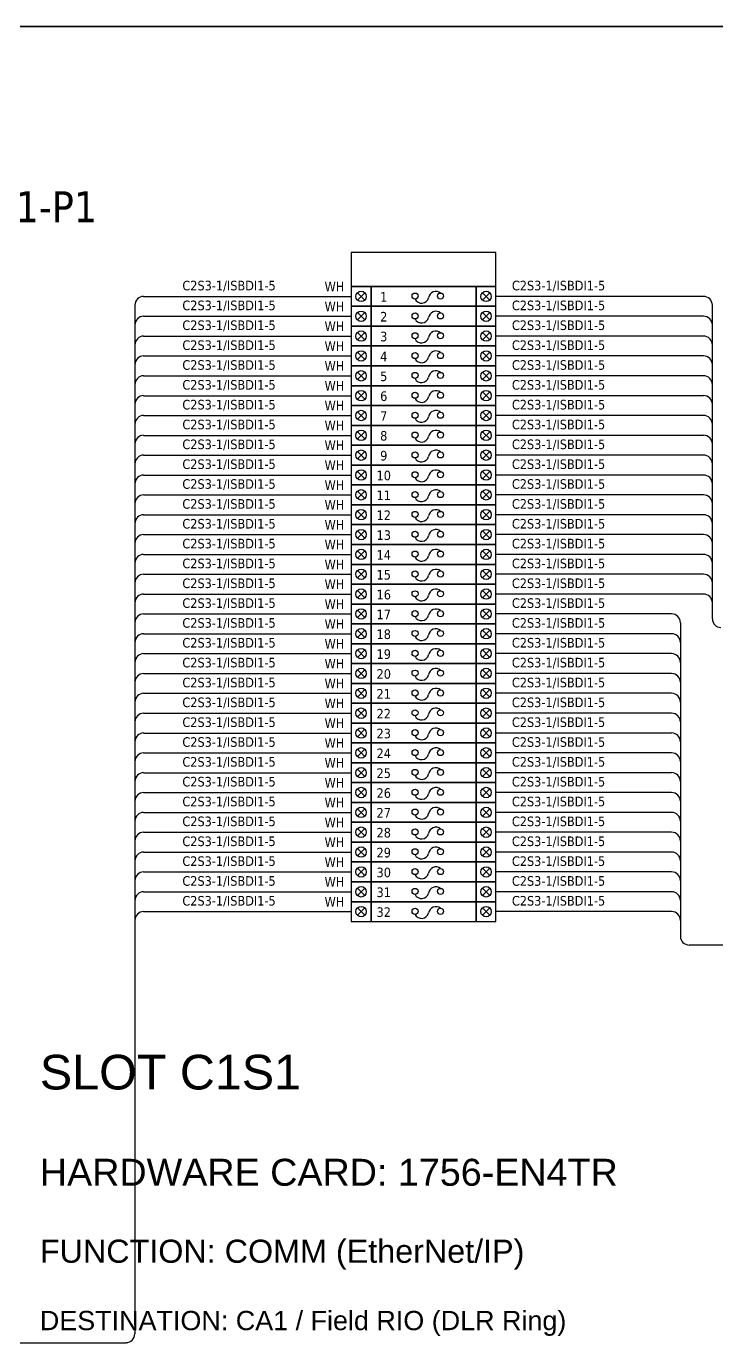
# Model space of a CAD drawing. Header units: millimetres. Extents: x 0 to 54213, y -3004 to 2820.
# Drawn here: x 5479 to 6196, y 1337 to 2704 of the extents above; entities that cross this region are included whole.
import ezdxf
from ezdxf.enums import TextEntityAlignment as Align

# ---------------------------------------------------------------- set-up
doc = ezdxf.new("R2010")
doc.units = ezdxf.units.MM
doc.layers.add('HELPPOINT', color=7, linetype='Continuous')
doc.layers.add('IE-WIRE', color=7, linetype='Continuous', lineweight=25)
doc.layers.add('power', color=7, linetype='Continuous', lineweight=25)
doc.styles.get("Standard").update_dxf_attribs({"font": 'arial.ttf'})
doc.styles.add('Tahoma', font='')
doc.styles.get('Tahoma').set_extended_font_data('Tahoma')

msp = doc.modelspace()

# ---------------------------------------------------------------- linework, layer by layer
at = {"color": 1, "ltscale": 25.4}
for p, q in [((5830.5, 2427.5), (5822.9, 2419.9)), ((5822.9, 2427.5), (5830.5, 2419.9)), ((5952.6, 2427.5), (5960.3, 2419.9)), ((5960.3, 2427.5), (5952.6, 2419.9)), ((5830.5, 2406.9), (5822.9, 2399.2)), ((5822.9, 2406.9), (5830.5, 2399.2)), ((5952.6, 2406.9), (5960.3, 2399.2)), ((5960.3, 2406.9), (5952.6, 2399.2)), ((5830.5, 2386.3), (5822.9, 2378.6)), ((5822.9, 2386.3), (5830.5, 2378.6)), ((5952.6, 2386.3), (5960.3, 2378.6)), ((5960.3, 2386.3), (5952.6, 2378.6)), ((5830.5, 2365.7), (5822.9, 2358)), ((5822.9, 2365.7), (5830.5, 2358)), ((5952.6, 2365.7), (5960.3, 2358)), ((5960.3, 2365.7), (5952.6, 2358)), ((5830.5, 2345.1), (5822.9, 2337.4)), ((5822.9, 2345.1), (5830.5, 2337.4)), ((5952.6, 2345.1), (5960.3, 2337.4)), ((5960.3, 2345.1), (5952.6, 2337.4)), ((5830.5, 2324.5), (5822.9, 2316.8)), ((5822.9, 2324.5), (5830.5, 2316.8)), ((5952.6, 2324.5), (5960.3, 2316.8)), ((5960.3, 2324.5), (5952.6, 2316.8)), ((5830.5, 2303.9), (5822.9, 2296.2)), ((5822.9, 2303.9), (5830.5, 2296.2)), ((5952.6, 2303.9), (5960.3, 2296.2)), ((5960.3, 2303.9), (5952.6, 2296.2)), ((5830.5, 2283.2), (5822.9, 2275.6)), ((5822.9, 2283.2), (5830.5, 2275.6)), ((5952.6, 2283.2), (5960.3, 2275.6)), ((5960.3, 2283.2), (5952.6, 2275.6)), ((5830.5, 2262.6), (5822.9, 2255)), ((5822.9, 2262.6), (5830.5, 2255)), ((5952.6, 2262.6), (5960.3, 2255)), ((5960.3, 2262.6), (5952.6, 2255)), ((5830.5, 2242), (5822.9, 2234.3)), ((5822.9, 2242), (5830.5, 2234.3)), ((5952.6, 2242), (5960.3, 2234.3)), ((5960.3, 2242), (5952.6, 2234.3)), ((5830.5, 2221.4), (5822.9, 2213.7)), ((5822.9, 2221.4), (5830.5, 2213.7)), ((5952.6, 2221.4), (5960.3, 2213.7)), ((5960.3, 2221.4), (5952.6, 2213.7)), ((5830.5, 2200.8), (5822.9, 2193.1)), ((5822.9, 2200.8), (5830.5, 2193.1)), ((5952.6, 2200.8), (5960.3, 2193.1)), ((5960.3, 2200.8), (5952.6, 2193.1)), ((5830.5, 2180.2), (5822.9, 2172.5)), ((5822.9, 2180.2), (5830.5, 2172.5)), ((5952.6, 2180.2), (5960.3, 2172.5)), ((5960.3, 2180.2), (5952.6, 2172.5)), ((5830.5, 2159.6), (5822.9, 2151.9)), ((5822.9, 2159.6), (5830.5, 2151.9)), ((5952.6, 2159.6), (5960.3, 2151.9)), ((5960.3, 2159.6), (5952.6, 2151.9)), ((5830.5, 2139), (5822.9, 2131.3)), ((5822.9, 2139), (5830.5, 2131.3)), ((5952.6, 2139), (5960.3, 2131.3)), ((5960.3, 2139), (5952.6, 2131.3)), ((5830.5, 2118.3), (5822.9, 2110.7)), ((5822.9, 2118.3), (5830.5, 2110.7)), ((5952.6, 2118.3), (5960.3, 2110.7)), ((5960.3, 2118.3), (5952.6, 2110.7)), ((5830.5, 2097.7), (5822.9, 2090.1)), ((5822.9, 2097.7), (5830.5, 2090.1)), ((5952.6, 2097.7), (5960.3, 2090.1)), ((5960.3, 2097.7), (5952.6, 2090.1)), ((5830.5, 2077.1), (5822.9, 2069.5)), ((5822.9, 2077.1), (5830.5, 2069.5)), ((5952.6, 2077.1), (5960.3, 2069.5)), ((5960.3, 2077.1), (5952.6, 2069.5)), ((5830.5, 2056.5), (5822.9, 2048.8)), ((5822.9, 2056.5), (5830.5, 2048.8)), ((5952.6, 2056.5), (5960.3, 2048.8)), ((5960.3, 2056.5), (5952.6, 2048.8)), ((5830.5, 2035.9), (5822.9, 2028.2)), ((5822.9, 2035.9), (5830.5, 2028.2)), ((5952.6, 2035.9), (5960.3, 2028.2)), ((5960.3, 2035.9), (5952.6, 2028.2)), ((5830.5, 2015.3), (5822.9, 2007.6)), ((5822.9, 2015.3), (5830.5, 2007.6)), ((5952.6, 2015.3), (5960.3, 2007.6)), ((5960.3, 2015.3), (5952.6, 2007.6)), ((5830.5, 1994.7), (5822.9, 1987)), ((5822.9, 1994.7), (5830.5, 1987)), ((5952.6, 1994.7), (5960.3, 1987)), ((5960.3, 1994.7), (5952.6, 1987)), ((5830.5, 1974.1), (5822.9, 1966.4)), ((5822.9, 1974.1), (5830.5, 1966.4)), ((5952.6, 1974.1), (5960.3, 1966.4)), ((5960.3, 1974.1), (5952.6, 1966.4)), ((5830.5, 1953.5), (5822.9, 1945.8)), ((5822.9, 1953.5), (5830.5, 1945.8)), ((5952.6, 1953.5), (5960.3, 1945.8)), ((5960.3, 1953.5), (5952.6, 1945.8)), ((5830.5, 1932.8), (5822.9, 1925.2)), ((5822.9, 1932.8), (5830.5, 1925.2)), ((5952.6, 1932.8), (5960.3, 1925.2)), ((5960.3, 1932.8), (5952.6, 1925.2)), ((5830.5, 1912.2), (5822.9, 1904.6)), ((5822.9, 1912.2), (5830.5, 1904.6)), ((5952.6, 1912.2), (5960.3, 1904.6)), ((5960.3, 1912.2), (5952.6, 1904.6)), ((5830.5, 1891.6), (5822.9, 1883.9)), ((5822.9, 1891.6), (5830.5, 1883.9)), ((5952.6, 1891.6), (5960.3, 1883.9)), ((5960.3, 1891.6), (5952.6, 1883.9)), ((5830.5, 1871), (5822.9, 1863.3)), ((5822.9, 1871), (5830.5, 1863.3)), ((5952.6, 1871), (5960.3, 1863.3)), ((5960.3, 1871), (5952.6, 1863.3)), ((5830.5, 1850.4), (5822.9, 1842.7)), ((5822.9, 1850.4), (5830.5, 1842.7)), ((5952.6, 1850.4), (5960.3, 1842.7)), ((5960.3, 1850.4), (5952.6, 1842.7)), ((5830.5, 1829.8), (5822.9, 1822.1)), ((5822.9, 1829.8), (5830.5, 1822.1)), ((5952.6, 1829.8), (5960.3, 1822.1)), ((5960.3, 1829.8), (5952.6, 1822.1)), ((5830.5, 1809.2), (5822.9, 1801.5)), ((5822.9, 1809.2), (5830.5, 1801.5)), ((5952.6, 1809.2), (5960.3, 1801.5)), ((5960.3, 1809.2), (5952.6, 1801.5)), ((5830.5, 1788.6), (5822.9, 1780.9)), ((5822.9, 1788.6), (5830.5, 1780.9)), ((5952.6, 1788.6), (5960.3, 1780.9)), ((5960.3, 1788.6), (5952.6, 1780.9))]:
    msp.add_line(p, q, dxfattribs=at)
at = {"color": 4, "ltscale": 25.4}
msp.add_lwpolyline([(5816.4, 2434), (5966.7, 2434), (5966.7, 2469.2), (5816.4, 2469.2)], close=True, dxfattribs=at)
at = {"color": 1, "ltscale": 25.4}
for points in [[(5816.4, 2413.4), (5837, 2413.4), (5837, 2434), (5816.4, 2434)], [(5837, 2413.4), (5946.1, 2413.4), (5946.1, 2434), (5837, 2434)], [(5946.1, 2413.4), (5966.7, 2413.4), (5966.7, 2434), (5946.1, 2434)], [(5816.4, 2392.8), (5837, 2392.8), (5837, 2413.4), (5816.4, 2413.4)], [(5837, 2392.8), (5946.1, 2392.8), (5946.1, 2413.4), (5837, 2413.4)], [(5946.1, 2392.8), (5966.7, 2392.8), (5966.7, 2413.4), (5946.1, 2413.4)], [(5816.4, 2372.2), (5837, 2372.2), (5837, 2392.8), (5816.4, 2392.8)], [(5837, 2372.2), (5946.1, 2372.2), (5946.1, 2392.8), (5837, 2392.8)], [(5946.1, 2372.2), (5966.7, 2372.2), (5966.7, 2392.8), (5946.1, 2392.8)], [(5816.4, 2351.5), (5837, 2351.5), (5837, 2372.2), (5816.4, 2372.2)], [(5837, 2351.5), (5946.1, 2351.5), (5946.1, 2372.2), (5837, 2372.2)], [(5946.1, 2351.5), (5966.7, 2351.5), (5966.7, 2372.2), (5946.1, 2372.2)], [(5816.4, 2330.9), (5837, 2330.9), (5837, 2351.5), (5816.4, 2351.5)], [(5837, 2330.9), (5946.1, 2330.9), (5946.1, 2351.5), (5837, 2351.5)], [(5946.1, 2330.9), (5966.7, 2330.9), (5966.7, 2351.5), (5946.1, 2351.5)], [(5816.4, 2310.3), (5837, 2310.3), (5837, 2330.9), (5816.4, 2330.9)], [(5837, 2310.3), (5946.1, 2310.3), (5946.1, 2330.9), (5837, 2330.9)], [(5946.1, 2310.3), (5966.7, 2310.3), (5966.7, 2330.9), (5946.1, 2330.9)], [(5816.4, 2289.7), (5837, 2289.7), (5837, 2310.3), (5816.4, 2310.3)], [(5837, 2289.7), (5946.1, 2289.7), (5946.1, 2310.3), (5837, 2310.3)], [(5946.1, 2289.7), (5966.7, 2289.7), (5966.7, 2310.3), (5946.1, 2310.3)], [(5816.4, 2269.1), (5837, 2269.1), (5837, 2289.7), (5816.4, 2289.7)], [(5837, 2269.1), (5946.1, 2269.1), (5946.1, 2289.7), (5837, 2289.7)], [(5946.1, 2269.1), (5966.7, 2269.1), (5966.7, 2289.7), (5946.1, 2289.7)], [(5816.4, 2248.5), (5837, 2248.5), (5837, 2269.1), (5816.4, 2269.1)], [(5837, 2248.5), (5946.1, 2248.5), (5946.1, 2269.1), (5837, 2269.1)], [(5946.1, 2248.5), (5966.7, 2248.5), (5966.7, 2269.1), (5946.1, 2269.1)], [(5816.4, 2227.9), (5837, 2227.9), (5837, 2248.5), (5816.4, 2248.5)], [(5837, 2227.9), (5946.1, 2227.9), (5946.1, 2248.5), (5837, 2248.5)], [(5946.1, 2227.9), (5966.7, 2227.9), (5966.7, 2248.5), (5946.1, 2248.5)], [(5816.4, 2207.3), (5837, 2207.3), (5837, 2227.9), (5816.4, 2227.9)], [(5837, 2207.3), (5946.1, 2207.3), (5946.1, 2227.9), (5837, 2227.9)], [(5946.1, 2207.3), (5966.7, 2207.3), (5966.7, 2227.9), (5946.1, 2227.9)], [(5816.4, 2186.7), (5837, 2186.7), (5837, 2207.3), (5816.4, 2207.3)], [(5837, 2186.7), (5946.1, 2186.7), (5946.1, 2207.3), (5837, 2207.3)], [(5946.1, 2186.7), (5966.7, 2186.7), (5966.7, 2207.3), (5946.1, 2207.3)], [(5816.4, 2166), (5837, 2166), (5837, 2186.7), (5816.4, 2186.7)], [(5837, 2166), (5946.1, 2166), (5946.1, 2186.7), (5837, 2186.7)], [(5946.1, 2166), (5966.7, 2166), (5966.7, 2186.7), (5946.1, 2186.7)], [(5816.4, 2145.4), (5837, 2145.4), (5837, 2166), (5816.4, 2166)], [(5837, 2145.4), (5946.1, 2145.4), (5946.1, 2166), (5837, 2166)], [(5946.1, 2145.4), (5966.7, 2145.4), (5966.7, 2166), (5946.1, 2166)], [(5816.4, 2124.8), (5837, 2124.8), (5837, 2145.4), (5816.4, 2145.4)], [(5837, 2124.8), (5946.1, 2124.8), (5946.1, 2145.4), (5837, 2145.4)], [(5946.1, 2124.8), (5966.7, 2124.8), (5966.7, 2145.4), (5946.1, 2145.4)], [(5816.4, 2104.2), (5837, 2104.2), (5837, 2124.8), (5816.4, 2124.8)], [(5837, 2104.2), (5946.1, 2104.2), (5946.1, 2124.8), (5837, 2124.8)], [(5946.1, 2104.2), (5966.7, 2104.2), (5966.7, 2124.8), (5946.1, 2124.8)], [(5816.4, 2083.6), (5837, 2083.6), (5837, 2104.2), (5816.4, 2104.2)], [(5837, 2083.6), (5946.1, 2083.6), (5946.1, 2104.2), (5837, 2104.2)], [(5946.1, 2083.6), (5966.7, 2083.6), (5966.7, 2104.2), (5946.1, 2104.2)], [(5816.4, 2063), (5837, 2063), (5837, 2083.6), (5816.4, 2083.6)], [(5837, 2063), (5946.1, 2063), (5946.1, 2083.6), (5837, 2083.6)], [(5946.1, 2063), (5966.7, 2063), (5966.7, 2083.6), (5946.1, 2083.6)], [(5816.4, 2042.4), (5837, 2042.4), (5837, 2063), (5816.4, 2063)], [(5837, 2042.4), (5946.1, 2042.4), (5946.1, 2063), (5837, 2063)], [(5946.1, 2042.4), (5966.7, 2042.4), (5966.7, 2063), (5946.1, 2063)], [(5816.4, 2021.8), (5837, 2021.8), (5837, 2042.4), (5816.4, 2042.4)], [(5837, 2021.8), (5946.1, 2021.8), (5946.1, 2042.4), (5837, 2042.4)], [(5946.1, 2021.8), (5966.7, 2021.8), (5966.7, 2042.4), (5946.1, 2042.4)], [(5816.4, 2001.1), (5837, 2001.1), (5837, 2021.8), (5816.4, 2021.8)], [(5837, 2001.1), (5946.1, 2001.1), (5946.1, 2021.8), (5837, 2021.8)], [(5946.1, 2001.1), (5966.7, 2001.1), (5966.7, 2021.8), (5946.1, 2021.8)], [(5816.4, 1980.5), (5837, 1980.5), (5837, 2001.1), (5816.4, 2001.1)], [(5837, 1980.5), (5946.1, 1980.5), (5946.1, 2001.1), (5837, 2001.1)], [(5946.1, 1980.5), (5966.7, 1980.5), (5966.7, 2001.1), (5946.1, 2001.1)], [(5816.4, 1959.9), (5837, 1959.9), (5837, 1980.5), (5816.4, 1980.5)], [(5837, 1959.9), (5946.1, 1959.9), (5946.1, 1980.5), (5837, 1980.5)], [(5946.1, 1959.9), (5966.7, 1959.9), (5966.7, 1980.5), (5946.1, 1980.5)], [(5816.4, 1939.3), (5837, 1939.3), (5837, 1959.9), (5816.4, 1959.9)], [(5837, 1939.3), (5946.1, 1939.3), (5946.1, 1959.9), (5837, 1959.9)], [(5946.1, 1939.3), (5966.7, 1939.3), (5966.7, 1959.9), (5946.1, 1959.9)], [(5816.4, 1918.7), (5837, 1918.7), (5837, 1939.3), (5816.4, 1939.3)], [(5837, 1918.7), (5946.1, 1918.7), (5946.1, 1939.3), (5837, 1939.3)], [(5946.1, 1918.7), (5966.7, 1918.7), (5966.7, 1939.3), (5946.1, 1939.3)], [(5816.4, 1898.1), (5837, 1898.1), (5837, 1918.7), (5816.4, 1918.7)], [(5837, 1898.1), (5946.1, 1898.1), (5946.1, 1918.7), (5837, 1918.7)], [(5946.1, 1898.1), (5966.7, 1898.1), (5966.7, 1918.7), (5946.1, 1918.7)], [(5816.4, 1877.5), (5837, 1877.5), (5837, 1898.1), (5816.4, 1898.1)], [(5837, 1877.5), (5946.1, 1877.5), (5946.1, 1898.1), (5837, 1898.1)], [(5946.1, 1877.5), (5966.7, 1877.5), (5966.7, 1898.1), (5946.1, 1898.1)], [(5816.4, 1856.9), (5837, 1856.9), (5837, 1877.5), (5816.4, 1877.5)], [(5837, 1856.9), (5946.1, 1856.9), (5946.1, 1877.5), (5837, 1877.5)], [(5946.1, 1856.9), (5966.7, 1856.9), (5966.7, 1877.5), (5946.1, 1877.5)], [(5816.4, 1836.3), (5837, 1836.3), (5837, 1856.9), (5816.4, 1856.9)], [(5837, 1836.3), (5946.1, 1836.3), (5946.1, 1856.9), (5837, 1856.9)], [(5946.1, 1836.3), (5966.7, 1836.3), (5966.7, 1856.9), (5946.1, 1856.9)], [(5816.4, 1815.6), (5837, 1815.6), (5837, 1836.3), (5816.4, 1836.3)], [(5837, 1815.6), (5946.1, 1815.6), (5946.1, 1836.3), (5837, 1836.3)], [(5946.1, 1815.6), (5966.7, 1815.6), (5966.7, 1836.3), (5946.1, 1836.3)], [(5816.4, 1795), (5837, 1795), (5837, 1815.6), (5816.4, 1815.6)], [(5837, 1795), (5946.1, 1795), (5946.1, 1815.6), (5837, 1815.6)], [(5946.1, 1795), (5966.7, 1795), (5966.7, 1815.6), (5946.1, 1815.6)], [(5816.4, 1774.4), (5837, 1774.4), (5837, 1795), (5816.4, 1795)], [(5837, 1774.4), (5946.1, 1774.4), (5946.1, 1795), (5837, 1795)], [(5946.1, 1774.4), (5966.7, 1774.4), (5966.7, 1795), (5946.1, 1795)]]:
    msp.add_lwpolyline(points, close=True, dxfattribs=at)
for centre in [(5826.7, 2423.7), (5956.4, 2423.7), (5826.7, 2403.1), (5956.4, 2403.1), (5826.7, 2382.5), (5956.4, 2382.5), (5826.7, 2361.9), (5956.4, 2361.9), (5826.7, 2341.2), (5956.4, 2341.2), (5826.7, 2320.6), (5956.4, 2320.6), (5826.7, 2300), (5956.4, 2300), (5826.7, 2279.4), (5956.4, 2279.4), (5826.7, 2258.8), (5956.4, 2258.8), (5826.7, 2238.2), (5956.4, 2238.2), (5826.7, 2217.6), (5956.4, 2217.6), (5826.7, 2197), (5956.4, 2197), (5826.7, 2176.3), (5956.4, 2176.3), (5826.7, 2155.7), (5956.4, 2155.7), (5826.7, 2135.1), (5956.4, 2135.1), (5826.7, 2114.5), (5956.4, 2114.5), (5826.7, 2093.9), (5956.4, 2093.9), (5826.7, 2073.3), (5956.4, 2073.3), (5826.7, 2052.7), (5956.4, 2052.7), (5826.7, 2032.1), (5956.4, 2032.1), (5826.7, 2011.5), (5956.4, 2011.5), (5826.7, 1990.8), (5956.4, 1990.8), (5826.7, 1970.2), (5956.4, 1970.2), (5826.7, 1949.6), (5956.4, 1949.6), (5826.7, 1929), (5956.4, 1929), (5826.7, 1908.4), (5956.4, 1908.4), (5826.7, 1887.8), (5956.4, 1887.8), (5826.7, 1867.2), (5956.4, 1867.2), (5826.7, 1846.6), (5956.4, 1846.6), (5826.7, 1825.9), (5956.4, 1825.9), (5826.7, 1805.3), (5956.4, 1805.3), (5826.7, 1784.7), (5956.4, 1784.7)]:
    msp.add_circle(centre, 5.42, dxfattribs=at)
at = {"layer": 'HELPPOINT', "color": 4, "lineweight": 35}
msp.add_line((4193.3, 2704.2), (8086.6, 2704.2), dxfattribs=at)
msp.add_line((4193.3, 2704.2), (8086.6, 2704.2), dxfattribs=at)
at = {"layer": 'IE-WIRE', "color": 4, "ltscale": 25.4}
for p, q in [((5601, 2423.7), (5816.4, 2423.7)), ((6182.1, 2423.7), (5966.7, 2423.7)), ((5591.9, 2414.6), (5591.9, 1346.2)), ((6191.2, 2414.6), (6191.2, 2088.8)), ((5601, 2403.1), (5816.4, 2403.1)), ((6182.1, 2403.1), (5966.7, 2403.1)), ((5601, 2382.5), (5816.4, 2382.5)), ((6182.1, 2382.5), (5966.7, 2382.5)), ((5601, 2361.9), (5816.4, 2361.9)), ((6182.1, 2361.9), (5966.7, 2361.9)), ((5601, 2341.2), (5816.4, 2341.2)), ((6182.1, 2341.2), (5966.7, 2341.2)), ((5601, 2320.6), (5816.4, 2320.6)), ((6182.1, 2320.6), (5966.7, 2320.6)), ((5601, 2300), (5816.4, 2300)), ((6182.1, 2300), (5966.7, 2300)), ((5601, 2279.4), (5816.4, 2279.4)), ((6182.1, 2279.4), (5966.7, 2279.4)), ((5601, 2258.8), (5816.4, 2258.8)), ((6182.1, 2258.8), (5966.7, 2258.8)), ((5601, 2238.2), (5816.4, 2238.2)), ((6182.1, 2238.2), (5966.7, 2238.2)), ((5601, 2217.6), (5816.4, 2217.6)), ((6182.1, 2217.6), (5966.7, 2217.6)), ((5601, 2197), (5816.4, 2197)), ((6182.1, 2197), (5966.7, 2197)), ((5601, 2176.3), (5816.4, 2176.3)), ((6182.1, 2176.3), (5966.7, 2176.3)), ((5601, 2155.7), (5816.4, 2155.7)), ((6182.1, 2155.7), (5966.7, 2155.7)), ((5601, 2135.1), (5816.4, 2135.1)), ((6182.1, 2135.1), (5966.7, 2135.1)), ((5601, 2114.5), (5816.4, 2114.5)), ((6182.1, 2114.5), (5966.7, 2114.5)), ((5601, 2093.9), (5816.4, 2093.9)), ((6149, 2093.9), (5966.7, 2093.9)), ((6158.1, 2084.8), (6158.1, 1759)), ((5601, 2073.3), (5816.4, 2073.3)), ((6149, 2073.3), (5966.7, 2073.3)), ((5601, 2052.7), (5816.4, 2052.7)), ((6149, 2052.7), (5966.7, 2052.7)), ((5601, 2032.1), (5816.4, 2032.1)), ((6149, 2032.1), (5966.7, 2032.1)), ((5601, 2011.5), (5816.4, 2011.5)), ((6149, 2011.5), (5966.7, 2011.5)), ((5601, 1990.8), (5816.4, 1990.8)), ((6149, 1990.8), (5966.7, 1990.8)), ((5601, 1970.2), (5816.4, 1970.2)), ((6149, 1970.2), (5966.7, 1970.2)), ((5601, 1949.6), (5816.4, 1949.6)), ((6149, 1949.6), (5966.7, 1949.6)), ((5601, 1929), (5816.4, 1929)), ((6149, 1929), (5966.7, 1929)), ((5601, 1908.4), (5816.4, 1908.4)), ((6149, 1908.4), (5966.7, 1908.4)), ((5601, 1887.8), (5816.4, 1887.8)), ((6149, 1887.8), (5966.7, 1887.8)), ((5601, 1867.2), (5816.4, 1867.2)), ((6149, 1867.2), (5966.7, 1867.2)), ((5601, 1846.6), (5816.4, 1846.6)), ((6149, 1846.6), (5966.7, 1846.6)), ((5601, 1825.9), (5816.4, 1825.9)), ((6149, 1825.9), (5966.7, 1825.9)), ((5601, 1805.3), (5816.4, 1805.3)), ((6149, 1805.3), (5966.7, 1805.3)), ((5601, 1784.7), (5816.4, 1784.7)), ((6149, 1784.7), (5966.7, 1784.7))]:
    msp.add_line(p, q, dxfattribs=at)
at = {"layer": 'IE-WIRE', "color": 4}
for p, q in [((6167.1, 1750.1), (6432.9, 1750.1)), ((4541.4, 1337), (5582.7, 1337))]:
    msp.add_line(p, q, dxfattribs=at)
at = {"layer": 'IE-WIRE', "color": 4, "ltscale": 25.4}
for centre, start, end in [((5601, 2414.6), 90, 180), ((6182.1, 2414.6), 0, 90), ((5601, 2393.9), 90, 180), ((6182.1, 2393.9), 0, 90), ((5601, 2373.3), 90, 180), ((6182.1, 2373.3), 0, 90), ((5601, 2352.7), 90, 180), ((6182.1, 2352.7), 0, 90), ((5601, 2332.1), 90, 180), ((6182.1, 2332.1), 0, 90), ((5601, 2311.5), 90, 180), ((6182.1, 2311.5), 0, 90), ((5601, 2290.9), 90, 180), ((6182.1, 2290.9), 0, 90), ((5601, 2270.3), 90, 180), ((6182.1, 2270.3), 0, 90), ((5601, 2249.7), 90, 180), ((6182.1, 2249.7), 0, 90), ((5601, 2229), 90, 180), ((6182.1, 2229), 0, 90), ((5601, 2208.4), 90, 180), ((6182.1, 2208.4), 0, 90), ((5601, 2187.8), 90, 180), ((6182.1, 2187.8), 0, 90), ((5601, 2167.2), 90, 180), ((6182.1, 2167.2), 0, 90), ((5601, 2146.6), 90, 180), ((6182.1, 2146.6), 0, 90), ((5601, 2126), 90, 180), ((6182.1, 2126), 0, 90), ((5601, 2105.4), 90, 180), ((6182.1, 2105.4), 0, 90), ((5601, 2084.8), 90, 180), ((6149, 2084.8), 0, 90), ((5601, 2064.2), 90, 180), ((6149, 2064.2), 0, 90), ((5601, 2043.5), 90, 180), ((6149, 2043.5), 0, 90), ((5601, 2022.9), 90, 180), ((6149, 2022.9), 0, 90), ((5601, 2002.3), 90, 180), ((6149, 2002.3), 0, 90), ((5601, 1981.7), 90, 180), ((6149, 1981.7), 0, 90), ((5601, 1961.1), 90, 180), ((6149, 1961.1), 0, 90), ((5601, 1940.5), 90, 180), ((6149, 1940.5), 0, 90), ((5601, 1919.9), 90, 180), ((6149, 1919.9), 0, 90), ((5601, 1899.3), 90, 180), ((6149, 1899.3), 0, 90), ((5601, 1878.6), 90, 180), ((6149, 1878.6), 0, 90), ((5601, 1858), 90, 180), ((6149, 1858), 0, 90), ((5601, 1837.4), 90, 180), ((6149, 1837.4), 0, 90), ((5601, 1816.8), 90, 180), ((6149, 1816.8), 0, 90), ((5601, 1796.2), 90, 180), ((6149, 1796.2), 0, 90), ((5601, 1775.6), 90, 180), ((6149, 1775.6), 0, 90)]:
    msp.add_arc(centre, 9.14, start, end, dxfattribs=at)
at = {"layer": 'IE-WIRE', "color": 4}
for centre, radius, start, end in [((6200.2, 2088.8), 8.96, 180, 270), ((6167.1, 1759), 8.96, 180, 270), ((5582.7, 1346.2), 9.14, 270, 0)]:
    msp.add_arc(centre, radius, start, end, dxfattribs=at)
at = {"layer": 'power', "color": 1, "ltscale": 25.4}
for centre in [(5882.7, 2424), (5909.1, 2424), (5882.7, 2403.4), (5909.1, 2403.4), (5882.7, 2382.8), (5909.1, 2382.8), (5882.7, 2362.2), (5909.1, 2362.2), (5882.7, 2341.6), (5909.1, 2341.6), (5882.7, 2321), (5909.1, 2321), (5882.7, 2300.3), (5909.1, 2300.3), (5882.7, 2279.7), (5909.1, 2279.7), (5882.7, 2259.1), (5909.1, 2259.1), (5882.7, 2238.5), (5909.1, 2238.5), (5882.7, 2217.9), (5909.1, 2217.9), (5882.7, 2197.3), (5909.1, 2197.3), (5882.7, 2176.7), (5909.1, 2176.7), (5882.7, 2156.1), (5909.1, 2156.1), (5882.7, 2135.4), (5909.1, 2135.4), (5882.7, 2114.8), (5909.1, 2114.8), (5882.7, 2094.2), (5909.1, 2094.2), (5882.7, 2073.6), (5909.1, 2073.6), (5882.7, 2053), (5909.1, 2053), (5882.7, 2032.4), (5909.1, 2032.4), (5882.7, 2011.8), (5909.1, 2011.8), (5882.7, 1991.2), (5909.1, 1991.2), (5882.7, 1970.6), (5909.1, 1970.6), (5882.7, 1949.9), (5909.1, 1949.9), (5882.7, 1929.3), (5909.1, 1929.3), (5882.7, 1908.7), (5909.1, 1908.7), (5882.7, 1888.1), (5909.1, 1888.1), (5882.7, 1867.5), (5909.1, 1867.5), (5882.7, 1846.9), (5909.1, 1846.9), (5882.7, 1826.3), (5909.1, 1826.3), (5882.7, 1805.7), (5909.1, 1805.7), (5882.7, 1785), (5909.1, 1785)]:
    msp.add_circle(centre, 3.16, dxfattribs=at)
for centre, radius, start, end in [((5889.4, 2424.2), 7.52, 206.1634, 346.0383), ((5904.3, 2421.2), 7.66, 51.1309, 171.3254), ((5904.3, 2400.6), 7.66, 51.1309, 171.3254), ((5889.4, 2403.6), 7.52, 206.1634, 346.0383), ((5889.4, 2382.9), 7.52, 206.1634, 346.0383), ((5904.3, 2380), 7.66, 51.1309, 171.3254), ((5904.3, 2359.4), 7.66, 51.1309, 171.3254), ((5889.4, 2362.3), 7.52, 206.1634, 346.0383), ((5889.4, 2341.7), 7.52, 206.1634, 346.0383), ((5904.3, 2338.8), 7.66, 51.1309, 171.3254), ((5904.3, 2318.1), 7.66, 51.1309, 171.3254), ((5889.4, 2321.1), 7.52, 206.1634, 346.0383), ((5889.4, 2300.5), 7.52, 206.1634, 346.0383), ((5904.3, 2297.5), 7.66, 51.1309, 171.3254), ((5904.3, 2276.9), 7.66, 51.1309, 171.3254), ((5889.4, 2279.9), 7.52, 206.1634, 346.0383), ((5889.4, 2259.3), 7.52, 206.1634, 346.0383), ((5904.3, 2256.3), 7.66, 51.1309, 171.3254), ((5904.3, 2235.7), 7.66, 51.1309, 171.3254), ((5889.4, 2238.7), 7.52, 206.1634, 346.0383), ((5889.4, 2218.1), 7.52, 206.1634, 346.0383), ((5904.3, 2215.1), 7.66, 51.1309, 171.3254), ((5904.3, 2194.5), 7.66, 51.1309, 171.3254), ((5889.4, 2197.4), 7.52, 206.1634, 346.0383), ((5889.4, 2176.8), 7.52, 206.1634, 346.0383), ((5904.3, 2173.9), 7.66, 51.1309, 171.3254), ((5904.3, 2153.2), 7.66, 51.1309, 171.3254), ((5889.4, 2156.2), 7.52, 206.1634, 346.0383), ((5889.4, 2135.6), 7.52, 206.1634, 346.0383), ((5904.3, 2132.6), 7.66, 51.1309, 171.3254), ((5904.3, 2112), 7.66, 51.1309, 171.3254), ((5889.4, 2115), 7.52, 206.1634, 346.0383), ((5889.4, 2094.4), 7.52, 206.1634, 346.0383), ((5904.3, 2091.4), 7.66, 51.1309, 171.3254), ((5904.3, 2070.8), 7.66, 51.1309, 171.3254), ((5889.4, 2073.8), 7.52, 206.1634, 346.0383), ((5889.4, 2053.2), 7.52, 206.1634, 346.0383), ((5904.3, 2050.2), 7.66, 51.1309, 171.3254), ((5904.3, 2029.6), 7.66, 51.1309, 171.3254), ((5889.4, 2032.5), 7.52, 206.1634, 346.0383), ((5889.4, 2011.9), 7.52, 206.1634, 346.0383), ((5904.3, 2009), 7.66, 51.1309, 171.3254), ((5889.4, 1991.3), 7.52, 206.1634, 346.0383), ((5904.3, 1988.4), 7.66, 51.1309, 171.3254), ((5889.4, 1970.7), 7.52, 206.1634, 346.0383), ((5904.3, 1967.7), 7.66, 51.1309, 171.3254), ((5889.4, 1950.1), 7.52, 206.1634, 346.0383), ((5904.3, 1947.1), 7.66, 51.1309, 171.3254), ((5904.3, 1926.5), 7.66, 51.1309, 171.3254), ((5889.4, 1929.5), 7.52, 206.1634, 346.0383), ((5889.4, 1908.9), 7.52, 206.1634, 346.0383), ((5904.3, 1905.9), 7.66, 51.1309, 171.3254), ((5904.3, 1885.3), 7.66, 51.1309, 171.3254), ((5889.4, 1888.3), 7.52, 206.1634, 346.0383), ((5889.4, 1867.7), 7.52, 206.1634, 346.0383), ((5904.3, 1864.7), 7.66, 51.1309, 171.3254), ((5904.3, 1844.1), 7.66, 51.1309, 171.3254), ((5889.4, 1847), 7.52, 206.1634, 346.0383), ((5889.4, 1826.4), 7.52, 206.1634, 346.0383), ((5904.3, 1823.5), 7.66, 51.1309, 171.3254), ((5904.3, 1802.8), 7.66, 51.1309, 171.3254), ((5889.4, 1805.8), 7.52, 206.1634, 346.0383), ((5889.4, 1785.2), 7.52, 206.1634, 346.0383), ((5904.3, 1782.2), 7.66, 51.1309, 171.3254)]:
    msp.add_arc(centre, radius, start, end, dxfattribs=at)

# ---------------------------------------------------------------- texts
at = {"color": 2, "style": 'Tahoma'}
msp.add_text('=CA1+MCP-M1-P1', height=32, dxfattribs=at).set_placement((5376.7, 2516.8), align=Align.MIDDLE_CENTER)
at = {"color": 4, "style": 'Tahoma'}
for s, height, p in [('C2S3-1/ISBDI1-5', 9.949, (5641.2, 2430)), ('WH', 9.95, (5788.8, 2428.9)), ('C2S3-1/ISBDI1-5', 9.949, (5983.2, 2430)), ('C2S3-1/ISBDI1-5', 9.949, (5641.2, 2409.4)), ('WH', 9.95, (5788.8, 2408.3)), ('C2S3-1/ISBDI1-5', 9.949, (5983.2, 2409.4)), ('C2S3-1/ISBDI1-5', 9.949, (5641.2, 2388.8)), ('WH', 9.95, (5788.8, 2387.7)), ('C2S3-1/ISBDI1-5', 9.949, (5983.2, 2388.8)), ('C2S3-1/ISBDI1-5', 9.949, (5641.2, 2368.1)), ('WH', 9.95, (5788.8, 2367.1)), ('C2S3-1/ISBDI1-5', 9.949, (5983.2, 2368.1)), ('C2S3-1/ISBDI1-5', 9.949, (5641.2, 2347.5)), ('WH', 9.95, (5788.8, 2346.5)), ('C2S3-1/ISBDI1-5', 9.949, (5983.2, 2347.5)), ('C2S3-1/ISBDI1-5', 9.949, (5641.2, 2326.9)), ('WH', 9.95, (5788.8, 2325.9)), ('C2S3-1/ISBDI1-5', 9.949, (5983.2, 2326.9)), ('C2S3-1/ISBDI1-5', 9.949, (5641.2, 2306.3)), ('WH', 9.95, (5788.8, 2305.3)), ('C2S3-1/ISBDI1-5', 9.949, (5983.2, 2306.3)), ('C2S3-1/ISBDI1-5', 9.949, (5641.2, 2285.7)), ('WH', 9.95, (5788.8, 2284.7)), ('C2S3-1/ISBDI1-5', 9.949, (5983.2, 2285.7)), ('C2S3-1/ISBDI1-5', 9.949, (5641.2, 2265.1)), ('WH', 9.95, (5788.8, 2264.1)), ('C2S3-1/ISBDI1-5', 9.949, (5983.2, 2265.1)), ('C2S3-1/ISBDI1-5', 9.949, (5641.2, 2244.5)), ('WH', 9.95, (5788.8, 2243.4)), ('C2S3-1/ISBDI1-5', 9.949, (5983.2, 2244.5)), ('C2S3-1/ISBDI1-5', 9.949, (5641.2, 2223.9)), ('WH', 9.95, (5788.8, 2222.8)), ('C2S3-1/ISBDI1-5', 9.949, (5983.2, 2223.9)), ('C2S3-1/ISBDI1-5', 9.949, (5641.2, 2203.2)), ('WH', 9.95, (5788.8, 2202.2)), ('C2S3-1/ISBDI1-5', 9.949, (5983.2, 2203.2)), ('C2S3-1/ISBDI1-5', 9.949, (5641.2, 2182.6)), ('WH', 9.95, (5788.8, 2181.6)), ('C2S3-1/ISBDI1-5', 9.949, (5983.2, 2182.6)), ('C2S3-1/ISBDI1-5', 9.949, (5641.2, 2162)), ('WH', 9.95, (5788.8, 2161)), ('C2S3-1/ISBDI1-5', 9.949, (5983.2, 2162)), ('C2S3-1/ISBDI1-5', 9.949, (5641.2, 2141.4)), ('WH', 9.95, (5788.8, 2140.4)), ('C2S3-1/ISBDI1-5', 9.949, (5983.2, 2141.4)), ('C2S3-1/ISBDI1-5', 9.949, (5641.2, 2120.8)), ('WH', 9.95, (5788.8, 2119.8)), ('C2S3-1/ISBDI1-5', 9.949, (5983.2, 2120.8)), ('C2S3-1/ISBDI1-5', 9.949, (5641.2, 2100.2)), ('WH', 9.95, (5788.8, 2099.2)), ('C2S3-1/ISBDI1-5', 9.949, (5983.2, 2100.2)), ('C2S3-1/ISBDI1-5', 9.949, (5641.2, 2079.6)), ('WH', 9.95, (5788.8, 2078.5)), ('C2S3-1/ISBDI1-5', 9.949, (5983.2, 2079.6)), ('C2S3-1/ISBDI1-5', 9.949, (5641.2, 2059)), ('WH', 9.95, (5788.8, 2057.9)), ('C2S3-1/ISBDI1-5', 9.949, (5983.2, 2059)), ('C2S3-1/ISBDI1-5', 9.949, (5641.2, 2038.4)), ('WH', 9.95, (5788.8, 2037.3)), ('C2S3-1/ISBDI1-5', 9.949, (5983.2, 2038.4)), ('C2S3-1/ISBDI1-5', 9.949, (5641.2, 2017.7)), ('WH', 9.95, (5788.8, 2016.7)), ('C2S3-1/ISBDI1-5', 9.949, (5983.2, 2017.7)), ('C2S3-1/ISBDI1-5', 9.949, (5641.2, 1997.1)), ('WH', 9.95, (5788.8, 1996.1)), ('C2S3-1/ISBDI1-5', 9.949, (5983.2, 1997.1)), ('C2S3-1/ISBDI1-5', 9.949, (5641.2, 1976.5)), ('WH', 9.95, (5788.8, 1975.5)), ('C2S3-1/ISBDI1-5', 9.949, (5983.2, 1976.5)), ('C2S3-1/ISBDI1-5', 9.949, (5641.2, 1955.9)), ('WH', 9.95, (5788.8, 1954.9)), ('C2S3-1/ISBDI1-5', 9.949, (5983.2, 1955.9)), ('C2S3-1/ISBDI1-5', 9.949, (5641.2, 1935.3)), ('WH', 9.95, (5788.8, 1934.3)), ('C2S3-1/ISBDI1-5', 9.949, (5983.2, 1935.3)), ('C2S3-1/ISBDI1-5', 9.949, (5641.2, 1914.7)), ('WH', 9.95, (5788.8, 1913.6)), ('C2S3-1/ISBDI1-5', 9.949, (5983.2, 1914.7)), ('C2S3-1/ISBDI1-5', 9.949, (5641.2, 1894.1)), ('WH', 9.95, (5788.8, 1893)), ('C2S3-1/ISBDI1-5', 9.949, (5983.2, 1894.1)), ('C2S3-1/ISBDI1-5', 9.949, (5641.2, 1873.5)), ('WH', 9.95, (5788.8, 1872.4)), ('C2S3-1/ISBDI1-5', 9.949, (5983.2, 1873.5)), ('C2S3-1/ISBDI1-5', 9.949, (5641.2, 1852.8)), ('WH', 9.95, (5788.8, 1851.8)), ('C2S3-1/ISBDI1-5', 9.949, (5983.2, 1852.8)), ('C2S3-1/ISBDI1-5', 9.949, (5641.2, 1832.2)), ('WH', 9.95, (5788.8, 1831.2)), ('C2S3-1/ISBDI1-5', 9.949, (5983.2, 1832.2)), ('C2S3-1/ISBDI1-5', 9.949, (5641.2, 1811.6)), ('WH', 9.95, (5788.8, 1810.6)), ('C2S3-1/ISBDI1-5', 9.949, (5983.2, 1811.6)), ('C2S3-1/ISBDI1-5', 9.949, (5641.2, 1791)), ('WH', 9.95, (5788.8, 1790)), ('C2S3-1/ISBDI1-5', 9.949, (5983.2, 1791))]:
    msp.add_text(s, height=height, dxfattribs=at).set_placement(p)
at = {"color": 2}
msp.add_text('SLOT C1S1', height=36, dxfattribs=at).set_placement((5493.3, 1600))
at = {"color": 3}
msp.add_text('HARDWARE CARD: 1756-EN4TR', height=28, dxfattribs=at).set_placement((5493.3, 1500))
at = {"color": 7}
msp.add_text('FUNCTION: COMM (EtherNet/IP)', height=24, dxfattribs=at).set_placement((5493.3, 1420))
at = {"color": 8}
msp.add_text('DESTINATION: CA1 / Field RIO (DLR Ring)', height=20, dxfattribs=at).set_placement((5493.3, 1350))
at = {"layer": 'power', "color": 7, "style": 'Tahoma'}
for s, p in [('1', (5850.2, 2423.2)), ('2', (5850.2, 2402.6)), ('3', (5850.2, 2382)), ('4', (5850.2, 2361.3)), ('5', (5850.2, 2340.7)), ('6', (5850.2, 2320.1)), ('7', (5850.2, 2299.5)), ('8', (5850.2, 2278.9)), ('9', (5850.2, 2258.3)), ('10', (5850.2, 2237.7)), ('11', (5850.2, 2217.1)), ('12', (5850.2, 2196.4)), ('13', (5850.2, 2175.8)), ('14', (5850.2, 2155.2)), ('15', (5850.2, 2134.6)), ('16', (5850.2, 2114)), ('17', (5850.2, 2093.4)), ('18', (5850.2, 2072.8)), ('19', (5850.2, 2052.2)), ('20', (5850.2, 2031.6)), ('21', (5850.2, 2010.9)), ('22', (5850.2, 1990.3)), ('23', (5850.2, 1969.7)), ('24', (5850.2, 1949.1)), ('25', (5850.2, 1928.5)), ('26', (5850.2, 1907.9)), ('27', (5850.2, 1887.3)), ('28', (5850.2, 1866.7)), ('29', (5850.2, 1846)), ('30', (5850.2, 1825.4)), ('31', (5850.2, 1804.8)), ('32', (5850.2, 1784.2))]:
    msp.add_text(s, height=9.97, dxfattribs=at).set_placement(p, align=Align.MIDDLE_CENTER)

doc.saveas('drawing.dxf')
